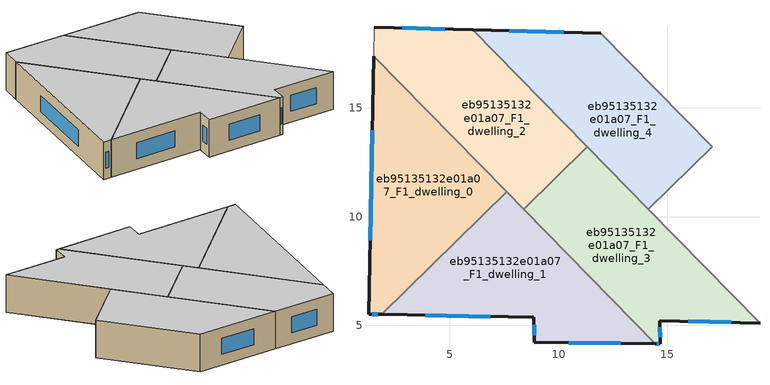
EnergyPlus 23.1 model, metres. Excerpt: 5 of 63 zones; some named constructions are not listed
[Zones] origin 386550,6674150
eb95135132e01a07_F1_dwelling_0
 floor to eb95135132e01a07_F0_dwelling_0 (EU_floor_Construction): 1.52,17.36 7.62,11.14 1.87,5.51 1.27,5.52 z3
 wall outside (EU_wall_Construction): 1.52,17.36 1.27,5.52 1.87,5.51 z3:6
 wall to eb95135132e01a07_F1_dwelling_1 (EU_wall_Construction): 1.87,5.51 7.62,11.14 z3:6
 wall to eb95135132e01a07_F1_dwelling_2 (EU_wall_Construction): 7.62,11.14 1.52,17.36 z3:6
 window (EU_Window_Construction): 1.44,5.52 1.7,5.51 / 1.45,13.98 1.34,8.91 z3.86:5.14
 ceiling to eb95135132e01a07_F2_dwelling_0 (EU_floor_Construction): 7.62,11.14 1.52,17.36 1.27,5.52 1.87,5.51 z6
eb95135132e01a07_F1_dwelling_1
 floor to eb95135132e01a07_F0_dwelling_1 (EU_floor_Construction): 7.62,11.14 14.45,4.16 8.88,4.23 8.87,5.37 1.87,5.51 z3
 wall outside (EU_wall_Construction): 1.87,5.51 8.87,5.37 8.88,4.23 14.45,4.16 z3:6
 wall to eb95135132e01a07_F1_dwelling_3 (EU_wall_Construction): 14.45,4.16 8.4,10.34 z3:6
 wall to eb95135132e01a07_F1_dwelling_2 (EU_wall_Construction): 8.4,10.34 7.62,11.14 z3:6
 window (EU_Window_Construction): 8.87,5.04 8.88,4.55 / 3.87,5.47 6.87,5.41 / 10.47,4.21 12.86,4.18 z3.86:5.14
 ceiling to eb95135132e01a07_F2_dwelling_1 (EU_floor_Construction): 14.45,4.16 7.62,11.14 1.87,5.51 8.87,5.37 8.88,4.23 z6
eb95135132e01a07_F1_dwelling_2
 floor to eb95135132e01a07_F0_dwelling_2 (EU_floor_Construction): 6.05,18.58 11.33,13.2 8.4,10.34 1.52,17.36 1.54,18.7 z3
 wall outside (EU_wall_Construction): 6.05,18.58 1.54,18.7 z3:6
 wall adiabatic (EU_wall_Construction): 1.54,18.7 1.52,17.36 z3:6
 wall to eb95135132e01a07_F1_dwelling_3 (EU_wall_Construction): 8.4,10.34 11.33,13.2 z3:6
 wall to eb95135132e01a07_F1_dwelling_4 (EU_wall_Construction): 11.33,13.2 6.05,18.58 z3:6
 window (EU_Window_Construction): 4.77,18.62 2.83,18.67 z3.86:5.14
 ceiling to eb95135132e01a07_F2_dwelling_2 (EU_floor_Construction): 11.33,13.2 6.05,18.58 1.54,18.7 1.52,17.36 8.4,10.34 z6
eb95135132e01a07_F1_dwelling_3
 floor to eb95135132e01a07_F0_dwelling_3 (EU_floor_Construction): 11.33,13.2 19.26,5.11 14.65,5.22 14.68,4.16 14.45,4.16 8.4,10.34 z3
 wall outside (EU_wall_Construction): 14.45,4.16 14.68,4.16 14.65,5.22 19.26,5.11 z3:6
 wall to eb95135132e01a07_F1_dwelling_5 (EU_wall_Construction): 19.26,5.11 14.13,10.34 z3:6
 wall to eb95135132e01a07_F1_dwelling_4 (EU_wall_Construction): 14.13,10.34 11.32,13.2 z3:6
 window (EU_Window_Construction): 14.67,4.46 14.66,4.92 / 14.51,4.16 14.61,4.16 / 15.97,5.19 17.94,5.14 z3.86:5.14
 ceiling to eb95135132e01a07_F2_dwelling_3 (EU_floor_Construction): 19.26,5.11 11.33,13.2 8.4,10.34 14.45,4.16 14.68,4.16 14.65,5.22 z6
eb95135132e01a07_F1_dwelling_4
 floor to eb95135132e01a07_F0_dwelling_4 (EU_floor_Construction): 11.93,18.43 17.05,13.2 14.13,10.34 6.05,18.58 z3
 wall outside (EU_wall_Construction): 11.93,18.43 6.05,18.58 z3:6
 wall to eb95135132e01a07_F1_dwelling_5 (EU_wall_Construction): 14.13,10.34 17.05,13.2 z3:6
 wall to eb95135132e01a07_F1_dwelling_6 (EU_wall_Construction): 17.05,13.2 11.93,18.43 z3:6
 window (EU_Window_Construction): 10.25,18.47 7.73,18.54 z3.86:5.14
 ceiling to eb95135132e01a07_F2_dwelling_4 (EU_floor_Construction): 17.05,13.2 11.93,18.43 6.05,18.58 14.13,10.34 z6
[SCHEDULE:FILE] Column Number=1; Rows to Skip at Top=0; Number of Hours of Data=8760; Column Separator=Comma; Interpolate to Timestep=No; Minutes per Item=60; Adjust Schedule for Daylight Savings=Yes
Name | File
EU_Step8_GainSchedule_eb95135132e01a07_F2_dwelling_3_f000 | ../../schedules/eb95135132e01a07/eb95135132e01a07_F2_dwelling_3_f000_gain.csv
EU_Step8_GainSchedule_eb95135132e01a07_F2_dwelling_4_f000 | ../../schedules/eb95135132e01a07/eb95135132e01a07_F2_dwelling_4_f000_gain.csv
EU_Step8_GainSchedule_eb95135132e01a07_F2_dwelling_5_f000 | ../../schedules/eb95135132e01a07/eb95135132e01a07_F2_dwelling_5_f000_gain.csv
EU_Step8_GainSchedule_eb95135132e01a07_F2_dwelling_6_f000 | ../../schedules/eb95135132e01a07/eb95135132e01a07_F2_dwelling_6_f000_gain.csv
EU_Step8_GainSchedule_eb95135132e01a07_F2_dwelling_7_f000 | ../../schedules/eb95135132e01a07/eb95135132e01a07_F2_dwelling_7_f000_gain.csv
EU_Step8_GainSchedule_eb95135132e01a07_F2_dwelling_8_f000 | ../../schedules/eb95135132e01a07/eb95135132e01a07_F2_dwelling_8_f000_gain.csv
EU_Step8_GainSchedule_eb95135132e01a07_F2_dwelling_9_f000 | ../../schedules/eb95135132e01a07/eb95135132e01a07_F2_dwelling_9_f000_gain.csv
EU_Step8_GainSchedule_eb95135132e01a07_F2_dwelling_10_f000 | ../../schedules/eb95135132e01a07/eb95135132e01a07_F2_dwelling_10_f000_gain.csv
